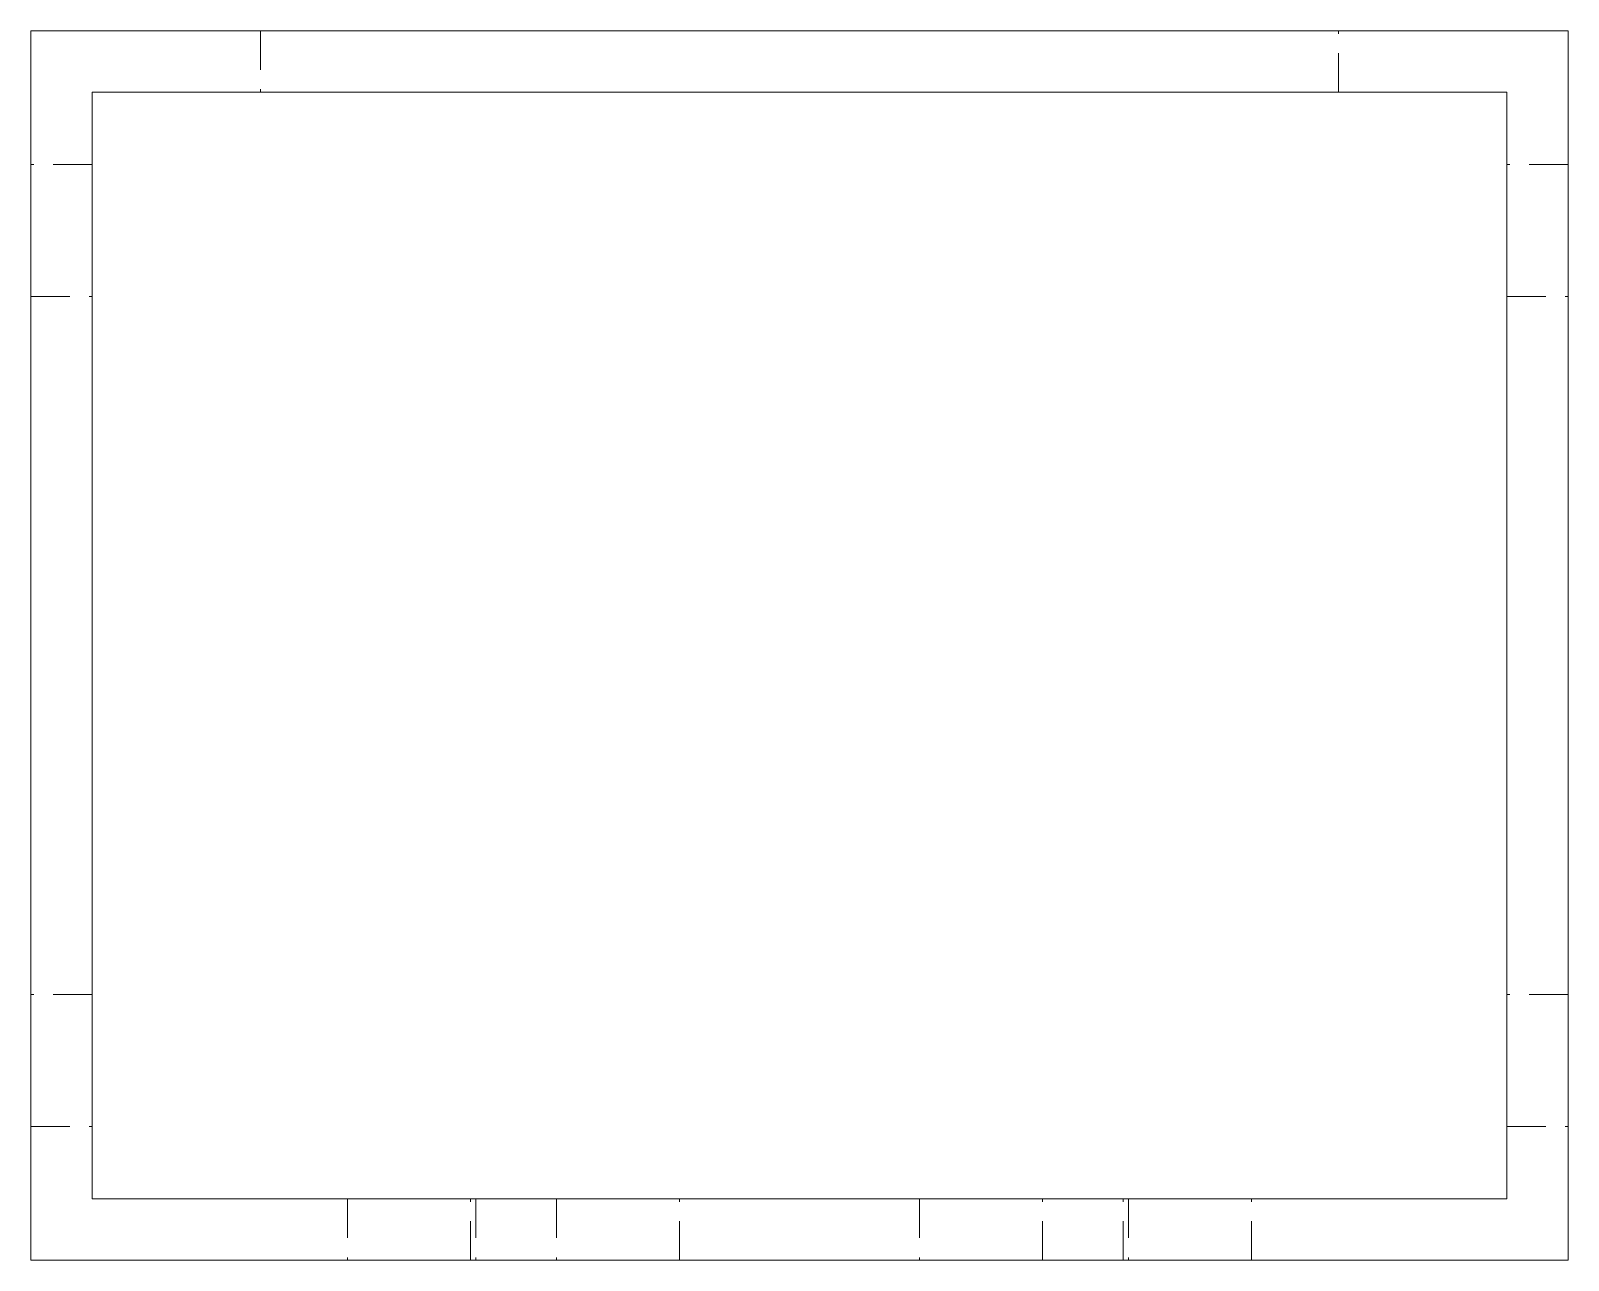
# Model space of a CAD drawing. Header units: millimetres. Extents: x 157 to 632, y 411 to 730.
# Drawn here: x 177.6 to 227.6, y 410.9 to 450.9 of the extents above.
import ezdxf

# ---------------------------------------------------------------- set-up
doc = ezdxf.new("R2010")
doc.units = ezdxf.units.MM
doc.linetypes.add('HIDDEN', pattern=[1.905, 1.27, -0.635])

msp = doc.modelspace()

# ---------------------------------------------------------------- linework, layer by layer
at = {"color": 7, "linetype": 'Continuous', "lineweight": 15}
for p, q in [((177.581, 450.902), (177.581, 410.902)), ((227.581, 450.902), (177.581, 450.902)), ((227.581, 410.902), (227.581, 450.902)), ((225.581, 448.902), (179.581, 448.902)), ((179.581, 448.902), (179.581, 412.902)), ((225.581, 412.902), (225.581, 448.902)), ((179.581, 412.902), (225.581, 412.902)), ((177.581, 410.902), (227.581, 410.902))]:
    msp.add_line(p, q, dxfattribs=at)
at = {"color": 7, "linetype": 'HIDDEN', "lineweight": 0}
for p, q in [((185.056, 450.902), (185.056, 448.902)), ((220.106, 448.902), (220.106, 450.902)), ((179.581, 446.552), (177.581, 446.552)), ((227.581, 446.552), (225.581, 446.552)), ((177.581, 442.252), (179.581, 442.252)), ((225.581, 442.252), (227.581, 442.252)), ((179.581, 419.552), (177.581, 419.552)), ((227.581, 419.552), (225.581, 419.552)), ((177.581, 415.252), (179.581, 415.252)), ((225.581, 415.252), (227.581, 415.252)), ((187.885, 412.902), (187.885, 410.902)), ((191.885, 410.902), (191.885, 412.902)), ((192.056, 412.902), (192.056, 410.902)), ((194.681, 412.902), (194.681, 410.902)), ((198.681, 410.902), (198.681, 412.902)), ((206.481, 412.902), (206.481, 410.902)), ((210.481, 410.902), (210.481, 412.902)), ((213.106, 410.902), (213.106, 412.902)), ((213.277, 412.902), (213.277, 410.902)), ((217.277, 410.902), (217.277, 412.902))]:
    msp.add_line(p, q, dxfattribs=at)

doc.saveas('drawing.dxf')
